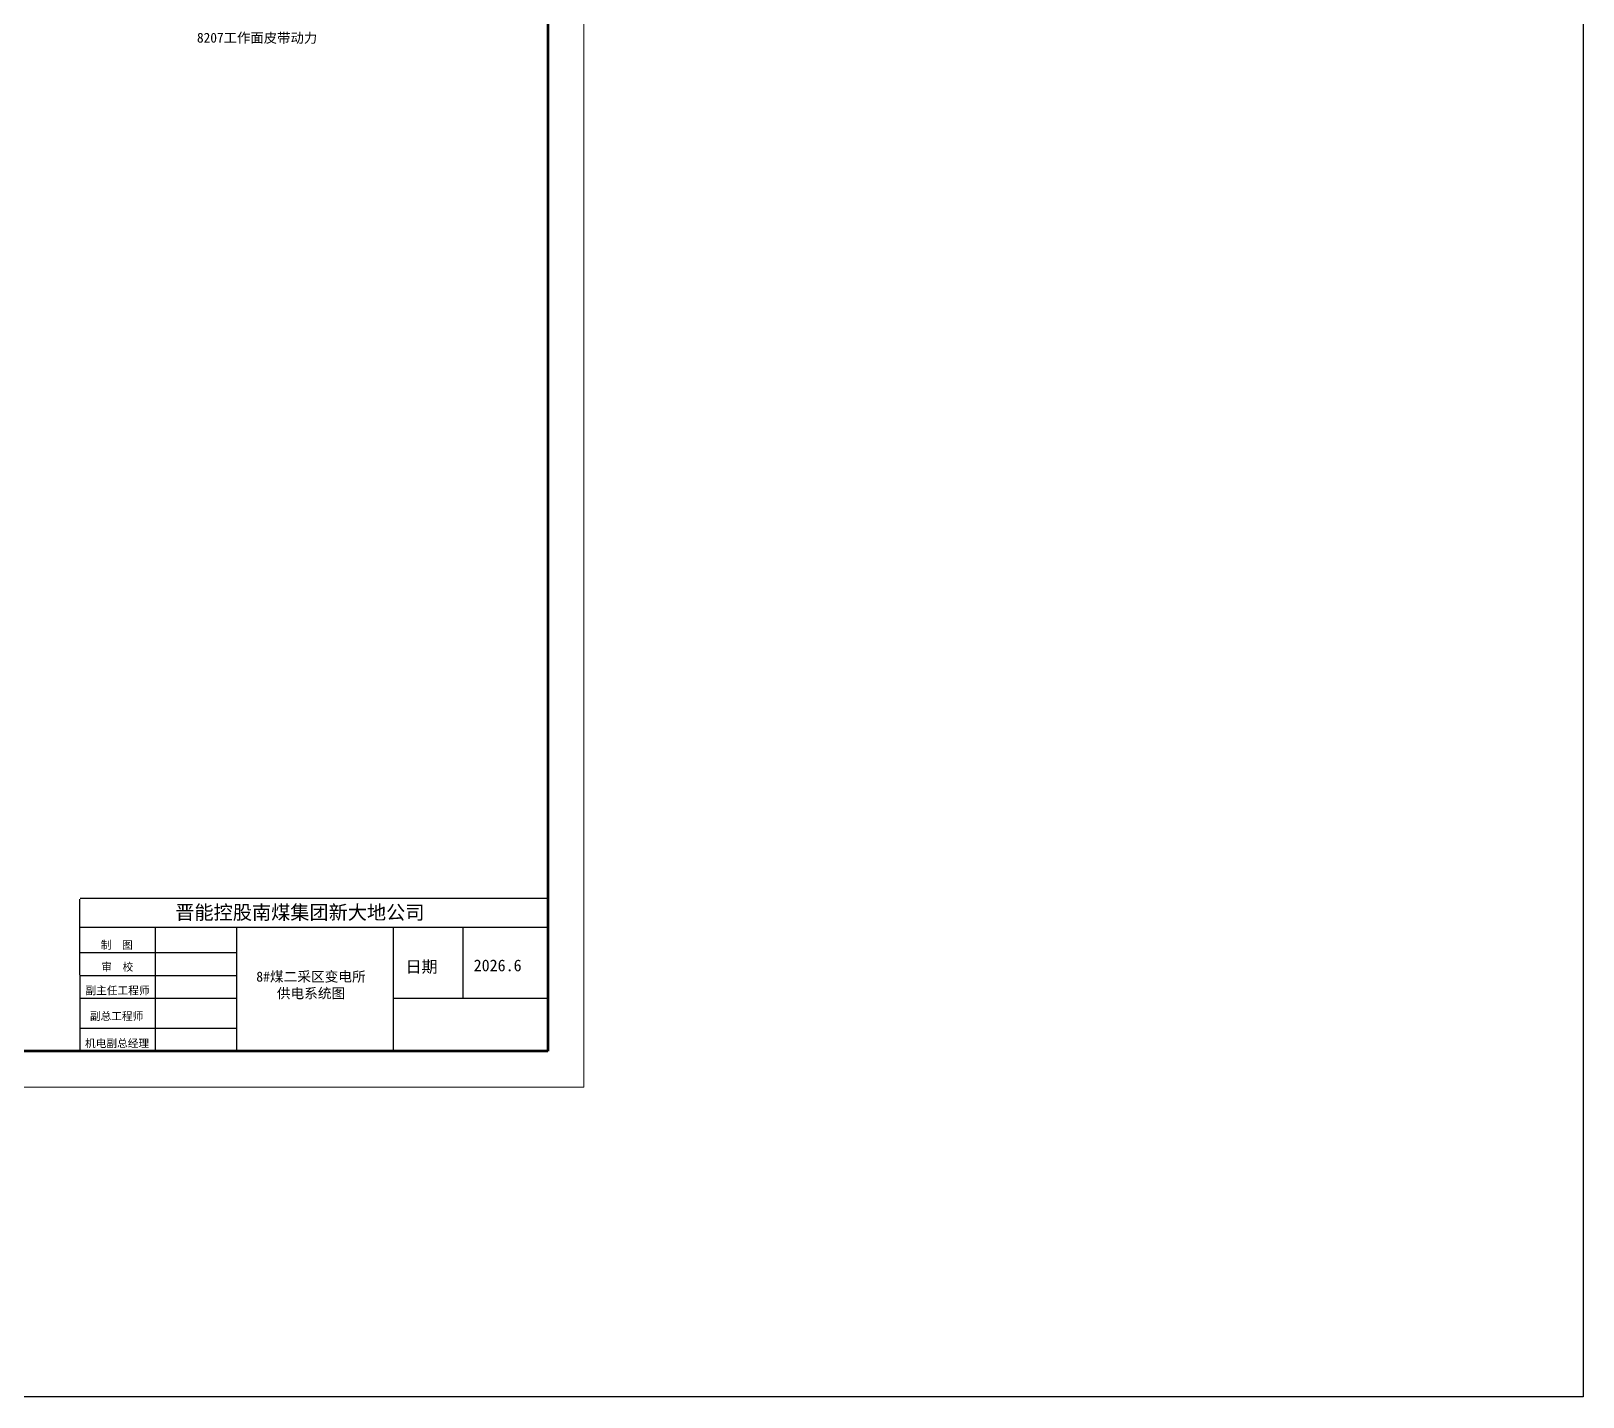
# Model space of a CAD drawing. Header units: millimetres. Extents: x 7398 to 12295, y -1725 to 5722.
# Drawn here: x 11206 to 12295, y -1725 to -766 of the extents above; entities that cross this region are included whole.
import ezdxf

# ---------------------------------------------------------------- set-up
doc = ezdxf.new("R2010")
doc.units = ezdxf.units.MM
doc.layers.add('图签', color=7, linetype='Continuous')
doc.styles.get("Standard").update_dxf_attribs({"font": 'arial.ttf'})
doc.styles.add('宋体', font='')
doc.styles.get('宋体').set_extended_font_data('宋体')

msp = doc.modelspace()

# ---------------------------------------------------------------- linework, layer by layer
at = {"linetype": 'Continuous', "lineweight": 20}
for p, q in [((11594.1, 310.9), (11594.1, -1507.2)), ((11594.1, -1507.2), (9179.9, -1507.2))]:
    msp.add_line(p, q, dxfattribs=at)
at = {"linetype": 'Continuous', "lineweight": 70}
for p, q in [((11569, 285.7), (11569, -1482)), ((11569, -1482), (9242.8, -1482))]:
    msp.add_line(p, q, dxfattribs=at)
at = {"color": 7, "linetype": 'Continuous'}
msp.add_line((11240.9, -1374.7), (11569, -1374.7), dxfattribs=at)
at = {"lineweight": -3}
for p in [(11569, -1374.7), (11240.8, -1482)]:
    msp.add_line(p, (11569, -1482), dxfattribs=at)
at = {"linetype": 'Continuous'}
for p, q in [((11240.6, -1395), (11569, -1395)), ((11293.7, -1482), (11293.7, -1395)), ((11350.7, -1482), (11350.7, -1395)), ((11460.6, -1482), (11460.6, -1395)), ((11509.5, -1445.1), (11509.5, -1395)), ((11350.6, -1412.9), (11240.8, -1412.9)), ((11350.6, -1429), (11240.8, -1429)), ((11350.8, -1445), (11240.8, -1445)), ((11569, -1445), (11460.6, -1445)), ((11350.6, -1466), (11240.8, -1466))]:
    msp.add_line(p, q, dxfattribs=at)
at = {"color": 1, "lineweight": -3}
msp.add_lwpolyline([(8525.5, 5050.8), (12295.1, 5050.8), (12295.1, -1724.5), (8525.5, -1724.5)], close=True, dxfattribs=at)
at = {"layer": '图签', "color": 7, "linetype": 'Continuous'}
msp.add_line((11240.8, -1482), (11240.7, -1375.2), dxfattribs=at)

# ---------------------------------------------------------------- texts
at = {"style": '宋体'}
msp.add_text('8207工作面皮带动力', height=6.876, rotation=359.8672, dxfattribs=at).set_placement((11322.8, -774.4))
for s, height, p in [('晋能控股南煤集团新大地公司', 9.857, (11307.6, -1389.5)), ('日期', 8.24, (11469.1, -1426.8)), ('2026.6', 8.24, (11516.9, -1425.9))]:
    msp.add_text(s, height=height, dxfattribs=at).set_placement(p)
at = {"color": 7, "style": '宋体'}
for s, p in [('制  图', (11255.3, -1410.2)), ('审  校', (11255.7, -1425.6)), ('副主任工程师', (11244.6, -1442.1)), ('副总工程师', (11247.7, -1460.1)), ('机电副总经理', (11244.3, -1479.2))]:
    msp.add_text(s, height=5.49, dxfattribs=at).set_placement(p)
at = {"insert": (11402.8, -1426.1), "char_height": 7.038, "width": 81.391, "attachment_point": 2}
msp.add_mtext('{\\fFangSong|b0|i0|c134|p49;8#煤二采区变电所供电系统图}', dxfattribs=at)

doc.saveas('drawing.dxf')
